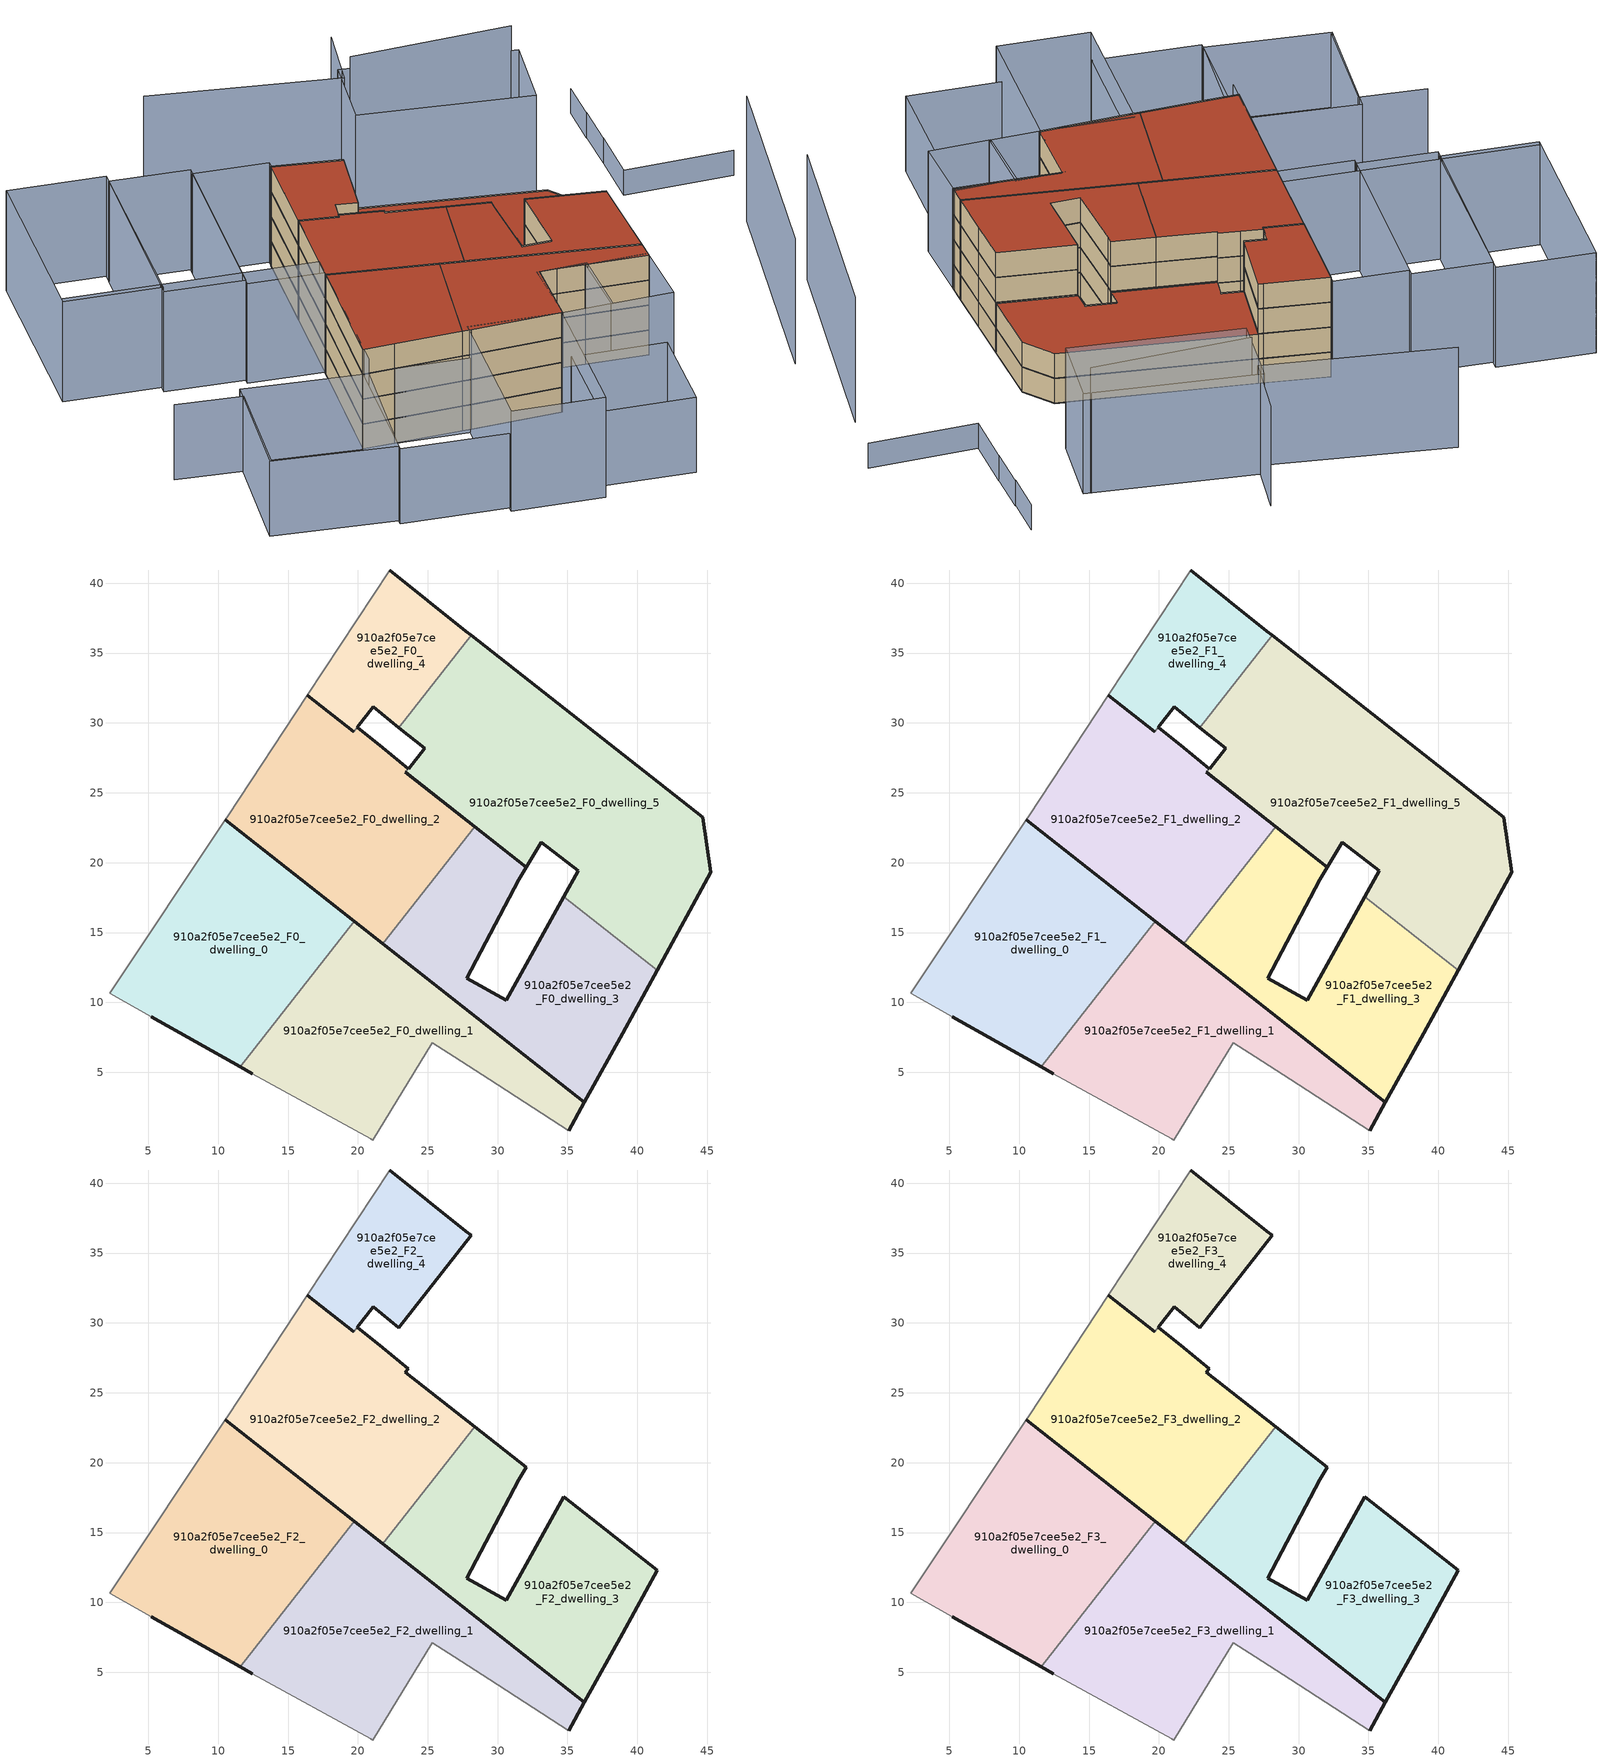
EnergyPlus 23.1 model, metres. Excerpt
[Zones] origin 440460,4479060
910a2f05e7cee5e2_F0_dwelling_0
 floor ground (EU_floor_Construction): 11.57,5.39 19.75,15.79 10.5,23.06 2.24,10.67 5.22,8.98 z0
 wall outside (EU_wall_Construction): 10.5,23.06 19.75,15.79 / 11.57,5.39 5.22,8.98 z0:3
 wall to 910a2f05e7cee5e2_F0_dwelling_1 (EU_wall_Construction): 19.75,15.79 11.57,5.39 z0:3
 wall adiabatic (EU_wall_Construction): 5.22,8.98 2.24,10.67 10.5,23.06 z0:3
910a2f05e7cee5e2_F0_dwelling_1
 floor ground (EU_floor_Construction): 35.08,0.82 36.21,2.84 19.75,15.79 11.57,5.39 12.44,4.89 20.92,0.23 21.05,0.15 25.34,7.12 26.89,6.11 29.4,4.49 z0
 wall outside (EU_wall_Construction): 19.75,15.79 36.21,2.84 35.08,0.82 / 12.44,4.89 11.57,5.39 z0:3
 wall adiabatic (EU_wall_Construction): 35.08,0.82 29.4,4.49 26.89,6.11 25.34,7.12 21.05,0.15 20.92,0.23 12.44,4.89 z0:3
910a2f05e7cee5e2_F0_dwelling_2
 floor ground (EU_floor_Construction): 21.77,14.2 28.35,22.57 23.41,26.46 23.62,26.73 21.79,28.21 19.95,29.7 19.7,29.38 16.38,31.99 10.69,23.33 10.5,23.06 z0
 wall outside (EU_wall_Construction): 16.38,31.99 19.7,29.38 / 19.95,29.7 21.79,28.21 23.62,26.73 / 23.41,26.46 28.35,22.57 / 21.77,14.2 10.5,23.06 z0:3
 wall adiabatic (EU_wall_Construction): 10.5,23.06 10.69,23.33 16.38,31.99 z0:3
 wall to 910a2f05e7cee5e2_F0_dwelling_4 (EU_wall_Construction): 19.7,29.38 19.95,29.7 z0:3
 wall to 910a2f05e7cee5e2_F0_dwelling_5 (EU_wall_Construction): 23.62,26.73 23.41,26.46 z0:3
 wall to 910a2f05e7cee5e2_F0_dwelling_3 (EU_wall_Construction): 28.35,22.57 21.77,14.2 z0:3
910a2f05e7cee5e2_F0_dwelling_3
 floor ground (EU_floor_Construction): 36.21,2.84 38.94,7.79 41.41,12.3 34.73,17.55 30.61,10.14 27.8,11.72 31.53,18.77 32.05,19.66 28.35,22.57 21.77,14.2 z0
 wall outside (EU_wall_Construction): 41.41,12.3 38.94,7.79 36.21,2.84 21.77,14.2 / 28.35,22.57 32.05,19.66 31.53,18.77 27.8,11.72 30.61,10.14 34.73,17.55 z0:3
 wall to 910a2f05e7cee5e2_F0_dwelling_5 (EU_wall_Construction): 34.73,17.55 41.41,12.3 z0:3
910a2f05e7cee5e2_F0_dwelling_4
 floor ground (EU_floor_Construction): 22.93,29.67 28.12,36.26 27.73,36.57 22.27,40.95 16.38,31.99 19.69,29.38 19.7,29.38 19.95,29.7 21.09,31.15 z0
 wall outside (EU_wall_Construction): 19.7,29.38 19.69,29.38 16.38,31.99 / 22.27,40.95 27.73,36.57 28.12,36.26 / 22.93,29.67 21.09,31.15 19.95,29.7 z0:3
 wall adiabatic (EU_wall_Construction): 16.38,31.99 22.27,40.95 z0:3
 wall to 910a2f05e7cee5e2_F0_dwelling_5 (EU_wall_Construction): 28.12,36.26 22.93,29.67 z0:3
910a2f05e7cee5e2_F0_dwelling_5
 floor ground (EU_floor_Construction): 41.41,12.3 45.26,19.32 44.69,23.24 28.12,36.26 22.93,29.67 24.78,28.18 23.62,26.73 23.41,26.46 23.41,26.45 32.05,19.66 33.13,21.47 35.76,19.42 34.73,17.55 z0
 wall outside (EU_wall_Construction): 23.62,26.73 24.78,28.18 22.93,29.67 / 28.12,36.26 44.69,23.24 45.26,19.32 41.41,12.3 / 34.73,17.55 35.76,19.42 33.13,21.47 32.05,19.66 23.41,26.45 23.41,26.46 z0:3
910a2f05e7cee5e2_F1_dwelling_0
 floor to 910a2f05e7cee5e2_F0_dwelling_0 (EU_floor_Construction): 11.57,5.39 19.75,15.79 10.5,23.06 2.24,10.67 5.22,8.98 z3
 wall outside (EU_wall_Construction): 10.5,23.06 19.75,15.79 / 11.57,5.39 5.22,8.98 z3:6
 wall to 910a2f05e7cee5e2_F1_dwelling_1 (EU_wall_Construction): 19.75,15.79 11.57,5.39 z3:6
 wall adiabatic (EU_wall_Construction): 5.22,8.98 2.24,10.67 10.5,23.06 z3:6
910a2f05e7cee5e2_F1_dwelling_1
 floor to 910a2f05e7cee5e2_F0_dwelling_1 (EU_floor_Construction): 35.08,0.82 36.21,2.84 19.75,15.79 11.57,5.39 12.44,4.89 20.92,0.23 21.05,0.15 25.34,7.12 26.89,6.11 29.4,4.49 z3
 wall outside (EU_wall_Construction): 19.75,15.79 36.21,2.84 35.08,0.82 / 12.44,4.89 11.57,5.39 z3:6
 wall adiabatic (EU_wall_Construction): 35.08,0.82 29.4,4.49 26.89,6.11 25.34,7.12 21.05,0.15 20.92,0.23 12.44,4.89 z3:6
910a2f05e7cee5e2_F1_dwelling_2
 floor to 910a2f05e7cee5e2_F0_dwelling_2 (EU_floor_Construction): 21.77,14.2 28.35,22.57 23.41,26.46 23.62,26.73 21.79,28.21 19.95,29.7 19.7,29.38 16.38,31.99 10.69,23.33 10.5,23.06 z3
 wall outside (EU_wall_Construction): 16.38,31.99 19.7,29.38 / 19.95,29.7 21.79,28.21 23.62,26.73 / 23.41,26.46 28.35,22.57 / 21.77,14.2 10.5,23.06 z3:6
 wall adiabatic (EU_wall_Construction): 10.5,23.06 10.69,23.33 16.38,31.99 z3:6
 wall to 910a2f05e7cee5e2_F1_dwelling_4 (EU_wall_Construction): 19.7,29.38 19.95,29.7 z3:6
 wall to 910a2f05e7cee5e2_F1_dwelling_5 (EU_wall_Construction): 23.62,26.73 23.41,26.46 z3:6
 wall to 910a2f05e7cee5e2_F1_dwelling_3 (EU_wall_Construction): 28.35,22.57 21.77,14.2 z3:6
910a2f05e7cee5e2_F1_dwelling_3
 floor to 910a2f05e7cee5e2_F0_dwelling_3 (EU_floor_Construction): 36.21,2.84 38.94,7.79 41.41,12.3 34.73,17.55 30.61,10.14 27.8,11.72 31.53,18.77 32.05,19.66 28.35,22.57 21.77,14.2 z3
 wall outside (EU_wall_Construction): 41.41,12.3 38.94,7.79 36.21,2.84 21.77,14.2 / 28.35,22.57 32.05,19.66 31.53,18.77 27.8,11.72 30.61,10.14 34.73,17.55 z3:6
 wall to 910a2f05e7cee5e2_F1_dwelling_5 (EU_wall_Construction): 34.73,17.55 41.41,12.3 z3:6
910a2f05e7cee5e2_F1_dwelling_4
 floor to 910a2f05e7cee5e2_F0_dwelling_4 (EU_floor_Construction): 22.93,29.67 28.12,36.26 27.73,36.57 22.27,40.95 16.38,31.99 19.69,29.38 19.7,29.38 19.95,29.7 21.09,31.15 z3
 wall outside (EU_wall_Construction): 19.7,29.38 19.69,29.38 16.38,31.99 / 22.27,40.95 27.73,36.57 28.12,36.26 / 22.93,29.67 21.09,31.15 19.95,29.7 z3:6
 wall adiabatic (EU_wall_Construction): 16.38,31.99 22.27,40.95 z3:6
 wall to 910a2f05e7cee5e2_F1_dwelling_5 (EU_wall_Construction): 28.12,36.26 22.93,29.67 z3:6
910a2f05e7cee5e2_F1_dwelling_5
 floor to 910a2f05e7cee5e2_F0_dwelling_5 (EU_floor_Construction): 41.41,12.3 45.26,19.32 44.69,23.24 28.12,36.26 22.93,29.67 24.78,28.18 23.62,26.73 23.41,26.46 23.41,26.45 32.05,19.66 33.13,21.47 35.76,19.42 34.73,17.55 z3
 wall outside (EU_wall_Construction): 23.62,26.73 24.78,28.18 22.93,29.67 / 28.12,36.26 44.69,23.24 45.26,19.32 41.41,12.3 / 34.73,17.55 35.76,19.42 33.13,21.47 32.05,19.66 23.41,26.45 23.41,26.46 z3:6
 roof outside (EU_roof_Construction): 44.69,23.24 45.26,19.32 41.41,12.3 34.73,17.55 35.76,19.42 33.13,21.47 32.05,19.66 23.41,26.45 23.41,26.46 23.62,26.73 24.78,28.18 22.93,29.67 28.12,36.26 z6
910a2f05e7cee5e2_F2_dwelling_0
 floor to 910a2f05e7cee5e2_F1_dwelling_0 (EU_floor_Construction): 11.57,5.39 19.75,15.79 10.5,23.06 2.24,10.67 5.22,8.98 z6
 wall outside (EU_wall_Construction): 10.5,23.06 19.75,15.79 / 11.57,5.39 5.22,8.98 z6:9
 wall to 910a2f05e7cee5e2_F2_dwelling_1 (EU_wall_Construction): 19.75,15.79 11.57,5.39 z6:9
 wall adiabatic (EU_wall_Construction): 5.22,8.98 2.24,10.67 10.5,23.06 z6:9
910a2f05e7cee5e2_F2_dwelling_1
 floor to 910a2f05e7cee5e2_F1_dwelling_1 (EU_floor_Construction): 35.08,0.82 36.21,2.84 19.75,15.79 11.57,5.39 12.44,4.89 20.92,0.23 21.05,0.15 25.34,7.12 26.89,6.11 29.4,4.49 z6
 wall outside (EU_wall_Construction): 19.75,15.79 36.21,2.84 35.08,0.82 / 12.44,4.89 11.57,5.39 z6:9
 wall adiabatic (EU_wall_Construction): 35.08,0.82 29.4,4.49 26.89,6.11 25.34,7.12 21.05,0.15 20.92,0.23 12.44,4.89 z6:9
910a2f05e7cee5e2_F2_dwelling_2
 floor to 910a2f05e7cee5e2_F1_dwelling_2 (EU_floor_Construction): 21.77,14.2 28.35,22.57 23.41,26.46 23.62,26.73 21.79,28.21 19.95,29.7 19.7,29.38 16.38,31.99 10.69,23.33 10.5,23.06 z6
 wall outside (EU_wall_Construction): 16.38,31.99 19.7,29.38 / 19.95,29.7 21.79,28.21 23.62,26.73 23.41,26.46 28.35,22.57 / 21.77,14.2 10.5,23.06 z6:9
 wall adiabatic (EU_wall_Construction): 10.5,23.06 10.69,23.33 16.38,31.99 z6:9
 wall to 910a2f05e7cee5e2_F2_dwelling_4 (EU_wall_Construction): 19.7,29.38 19.95,29.7 z6:9
 wall to 910a2f05e7cee5e2_F2_dwelling_3 (EU_wall_Construction): 28.35,22.57 21.77,14.2 z6:9
910a2f05e7cee5e2_F2_dwelling_3
 floor to 910a2f05e7cee5e2_F1_dwelling_3 (EU_floor_Construction): 36.21,2.84 38.94,7.79 41.41,12.3 34.73,17.55 30.61,10.14 27.8,11.72 31.53,18.77 32.05,19.66 28.35,22.57 21.77,14.2 z6
 wall outside (EU_wall_Construction): 28.35,22.57 32.05,19.66 31.53,18.77 27.8,11.72 30.61,10.14 34.73,17.55 41.41,12.3 38.94,7.79 36.21,2.84 21.77,14.2 z6:9
910a2f05e7cee5e2_F2_dwelling_4
 floor to 910a2f05e7cee5e2_F1_dwelling_4 (EU_floor_Construction): 22.93,29.67 28.12,36.26 27.73,36.57 22.27,40.95 16.38,31.99 19.69,29.38 19.7,29.38 19.95,29.7 21.09,31.15 z6
 wall outside (EU_wall_Construction): 19.7,29.38 19.69,29.38 16.38,31.99 / 22.27,40.95 27.73,36.57 28.12,36.26 22.93,29.67 21.09,31.15 19.95,29.7 z6:9
 wall adiabatic (EU_wall_Construction): 16.38,31.99 22.27,40.95 z6:9
910a2f05e7cee5e2_F3_dwelling_0
 floor to 910a2f05e7cee5e2_F2_dwelling_0 (EU_floor_Construction): 11.57,5.39 19.75,15.79 10.5,23.06 2.24,10.67 5.22,8.98 z9
 wall outside (EU_wall_Construction): 10.5,23.06 19.75,15.79 / 11.57,5.39 5.22,8.98 z9:12
 wall to 910a2f05e7cee5e2_F3_dwelling_1 (EU_wall_Construction): 19.75,15.79 11.57,5.39 z9:12
 wall adiabatic (EU_wall_Construction): 5.22,8.98 2.24,10.67 10.5,23.06 z9:12
 roof outside (EU_roof_Construction): 19.75,15.79 11.57,5.39 5.22,8.98 2.24,10.67 10.5,23.06 z12
910a2f05e7cee5e2_F3_dwelling_1
 floor to 910a2f05e7cee5e2_F2_dwelling_1 (EU_floor_Construction): 35.08,0.82 36.21,2.84 19.75,15.79 11.57,5.39 12.44,4.89 20.92,0.23 21.05,0.15 25.34,7.12 26.89,6.11 29.4,4.49 z9
 wall outside (EU_wall_Construction): 19.75,15.79 36.21,2.84 35.08,0.82 / 12.44,4.89 11.57,5.39 z9:12
 wall adiabatic (EU_wall_Construction): 35.08,0.82 29.4,4.49 26.89,6.11 25.34,7.12 21.05,0.15 20.92,0.23 12.44,4.89 z9:12
 roof outside (EU_roof_Construction): 36.21,2.84 35.08,0.82 29.4,4.49 26.89,6.11 25.34,7.12 21.05,0.15 20.92,0.23 12.44,4.89 11.57,5.39 19.75,15.79 z12
910a2f05e7cee5e2_F3_dwelling_2
 floor to 910a2f05e7cee5e2_F2_dwelling_2 (EU_floor_Construction): 21.77,14.2 28.35,22.57 23.41,26.46 23.62,26.73 21.79,28.21 19.95,29.7 19.7,29.38 16.38,31.99 10.69,23.33 10.5,23.06 z9
 wall outside (EU_wall_Construction): 16.38,31.99 19.7,29.38 / 19.95,29.7 21.79,28.21 23.62,26.73 23.41,26.46 28.35,22.57 / 21.77,14.2 10.5,23.06 z9:12
 wall adiabatic (EU_wall_Construction): 10.5,23.06 10.69,23.33 16.38,31.99 z9:12
 wall to 910a2f05e7cee5e2_F3_dwelling_4 (EU_wall_Construction): 19.7,29.38 19.95,29.7 z9:12
 wall to 910a2f05e7cee5e2_F3_dwelling_3 (EU_wall_Construction): 28.35,22.57 21.77,14.2 z9:12
 roof outside (EU_roof_Construction): 23.62,26.73 23.41,26.46 28.35,22.57 21.77,14.2 10.5,23.06 10.69,23.33 16.38,31.99 19.7,29.38 19.95,29.7 21.79,28.21 z12
910a2f05e7cee5e2_F3_dwelling_3
 floor to 910a2f05e7cee5e2_F2_dwelling_3 (EU_floor_Construction): 36.21,2.84 38.94,7.79 41.41,12.3 34.73,17.55 30.61,10.14 27.8,11.72 31.53,18.77 32.05,19.66 28.35,22.57 21.77,14.2 z9
 wall outside (EU_wall_Construction): 28.35,22.57 32.05,19.66 31.53,18.77 27.8,11.72 30.61,10.14 34.73,17.55 41.41,12.3 38.94,7.79 36.21,2.84 21.77,14.2 z9:12
 roof outside (EU_roof_Construction): 34.73,17.55 41.41,12.3 38.94,7.79 36.21,2.84 21.77,14.2 28.35,22.57 32.05,19.66 31.53,18.77 27.8,11.72 30.61,10.14 z12
910a2f05e7cee5e2_F3_dwelling_4
 floor to 910a2f05e7cee5e2_F2_dwelling_4 (EU_floor_Construction): 22.93,29.67 28.12,36.26 27.73,36.57 22.27,40.95 16.38,31.99 19.69,29.38 19.7,29.38 19.95,29.7 21.09,31.15 z9
 wall outside (EU_wall_Construction): 19.7,29.38 19.69,29.38 16.38,31.99 / 22.27,40.95 27.73,36.57 28.12,36.26 22.93,29.67 21.09,31.15 19.95,29.7 z9:12
 wall adiabatic (EU_wall_Construction): 16.38,31.99 22.27,40.95 z9:12
 roof outside (EU_roof_Construction): 27.73,36.57 28.12,36.26 22.93,29.67 21.09,31.15 19.95,29.7 19.7,29.38 19.69,29.38 16.38,31.99 22.27,40.95 z12
shading: -14.81,21.16 -8.91,16.93 / -8.91,16.93 -16.29,6.65 / 12.99,-12.11 18.89,-2.92 / 18.89,-2.92 27.43,-8.41 / 27.43,-8.41 21.52,-17.6 / 21.52,-17.6 12.99,-12.11 / -5.85,-1.64 2.36,10.85 / 2.36,10.85 12.06,4.48 / 12.06,4.48 3.85,-8.02 / 3.85,-8.02 -5.85,-1.64 / -5.55,-1.18 -16.46,6.7 / -16.46,6.7 -8.16,18.18 / -8.16,18.18 2.75,10.3 / 2.75,10.3 -5.55,-1.18 z0:9; 43.72,-11.33 60.83,10.42 / 55,37.34 39.75,45.64 z0:15; -10.79,39.98 11.87,25.14 / 11.87,25.14 1.33,9.04 / 44.74,52.7 39.87,46.58 / 39.87,46.58 23.65,59.47 / 20.95,0.21 11.83,-13.9 / 11.83,-13.9 3.45,-8.48 / 3.45,-8.48 12.57,5.62 / 12.57,5.62 20.95,0.21 / 35.3,1.21 31.46,-5.71 / 31.46,-5.71 25.56,-2.43 / 25.56,-2.43 29.4,4.49 / 29.4,4.49 35.3,1.21 / 25.75,-2.5 21.05,0.15 / 21.05,0.15 25.06,7.28 / 25.06,7.28 29.76,4.63 / 29.76,4.63 25.75,-2.5 / 3.89,27.82 15.88,46 / 15.88,46 22.68,41.52 / 22.68,41.52 10.69,23.33 / 10.69,23.33 3.89,27.82 / 40.59,48.08 55.63,36.87 / 55.63,36.87 50.32,29.75 / 50.32,29.75 35.28,40.96 / 35.28,40.96 40.59,48.08 / 16.33,46.57 4.25,28.37 / 4.25,28.37 -2.93,33.13 / -2.93,33.13 9.15,51.33 / 9.15,51.33 16.33,46.57 / 9.7,52.18 -2.33,33.77 / -2.33,33.77 -11.19,39.56 / -11.19,39.56 0.84,57.97 / 0.84,57.97 9.7,52.18 z0:12; 66.53,17.27 56.26,23.08 / 56.26,23.08 59.5,28.81 / 59.45,28.75 61.94,33.2 / 61.89,33.22 64.34,37.5 z0:3
[Building]
EU S2 Campaign: North Axis=0; Terrain=City; Solar Distribution=FullExterior
[Site:Location]
Madrid: Latitude=40.5; Longitude=-3.5; Time Zone=1; Elevation=609
[SizingPeriod:WeatherFileDays]
AnnualSizingPeriod: Begin Month=1; Begin Day of Month=1; End Month=12; End Day of Month=31; Day of Week for Start Day=Monday; Use Weather File Daylight Saving Period=No; Use Weather File Rain and Snow Indicators=No
[MATERIAL]
EU_InternalMass_Material: Roughness=MediumRough; Thickness=0.1; Conductivity=1; Density=1800; Specific Heat=900; Thermal Absorptance=0.9; Solar Absorptance=0.7; Visible Absorptance=0.7
[MATERIAL:NOMASS] Roughness=MediumRough; Thermal Absorptance=0.9; Solar Absorptance=0.7; Visible Absorptance=0.7
Name | Thermal Resistance
EU_wall_NoMass | 0.459673
EU_roof_NoMass | 0.495815
EU_floor_NoMass | 0.788942
[CONSTRUCTION]
EU_wall_Construction: EU_wall_NoMass
EU_roof_Construction: EU_roof_NoMass
EU_floor_Construction: EU_floor_NoMass
EU_InternalMass_Construction: EU_InternalMass_Material
[ZONE] Type=1; Multiplier=1; Ceiling Height=autocalculate; Floor Area=autocalculate; Part of Total Floor Area=Yes
Name | Volume
910a2f05e7cee5e2_F0_dwelling_0; 910a2f05e7cee5e2_F1_dwelling_0; 910a2f05e7cee5e2_F2_dwelling_0; 910a2f05e7cee5e2_F3_dwelling_0 | 472.286
910a2f05e7cee5e2_F0_dwelling_1; 910a2f05e7cee5e2_F1_dwelling_1; 910a2f05e7cee5e2_F2_dwelling_1; 910a2f05e7cee5e2_F3_dwelling_1 | 472.301
910a2f05e7cee5e2_F0_dwelling_2; 910a2f05e7cee5e2_F1_dwelling_2; 910a2f05e7cee5e2_F2_dwelling_2; 910a2f05e7cee5e2_F3_dwelling_2 | 477.589
910a2f05e7cee5e2_F0_dwelling_3; 910a2f05e7cee5e2_F1_dwelling_3; 910a2f05e7cee5e2_F2_dwelling_3; 910a2f05e7cee5e2_F3_dwelling_3 | 472.264
910a2f05e7cee5e2_F0_dwelling_4; 910a2f05e7cee5e2_F1_dwelling_4; 910a2f05e7cee5e2_F2_dwelling_4; 910a2f05e7cee5e2_F3_dwelling_4 | 208.994
910a2f05e7cee5e2_F0_dwelling_5; 910a2f05e7cee5e2_F1_dwelling_5 | 730.223
[INTERNALMASS] Construction=EU_InternalMass_Construction
Name | Zone or ZoneList | Surface Area
910a2f05e7cee5e2_F0_dwelling_0_EU_InternalMass | 910a2f05e7cee5e2_F0_dwelling_0 | 157.429
910a2f05e7cee5e2_F0_dwelling_1_EU_InternalMass | 910a2f05e7cee5e2_F0_dwelling_1 | 157.434
910a2f05e7cee5e2_F0_dwelling_2_EU_InternalMass | 910a2f05e7cee5e2_F0_dwelling_2 | 159.196
910a2f05e7cee5e2_F0_dwelling_3_EU_InternalMass | 910a2f05e7cee5e2_F0_dwelling_3 | 157.422
910a2f05e7cee5e2_F0_dwelling_4_EU_InternalMass | 910a2f05e7cee5e2_F0_dwelling_4 | 69.6648
910a2f05e7cee5e2_F0_dwelling_5_EU_InternalMass | 910a2f05e7cee5e2_F0_dwelling_5 | 243.408
910a2f05e7cee5e2_F1_dwelling_0_EU_InternalMass | 910a2f05e7cee5e2_F1_dwelling_0 | 157.429
910a2f05e7cee5e2_F1_dwelling_1_EU_InternalMass | 910a2f05e7cee5e2_F1_dwelling_1 | 157.434
910a2f05e7cee5e2_F1_dwelling_2_EU_InternalMass | 910a2f05e7cee5e2_F1_dwelling_2 | 159.196
910a2f05e7cee5e2_F1_dwelling_3_EU_InternalMass | 910a2f05e7cee5e2_F1_dwelling_3 | 157.422
910a2f05e7cee5e2_F1_dwelling_4_EU_InternalMass | 910a2f05e7cee5e2_F1_dwelling_4 | 69.6648
910a2f05e7cee5e2_F1_dwelling_5_EU_InternalMass | 910a2f05e7cee5e2_F1_dwelling_5 | 243.408
910a2f05e7cee5e2_F2_dwelling_0_EU_InternalMass | 910a2f05e7cee5e2_F2_dwelling_0 | 236.129
910a2f05e7cee5e2_F2_dwelling_1_EU_InternalMass | 910a2f05e7cee5e2_F2_dwelling_1 | 236.128
910a2f05e7cee5e2_F2_dwelling_2_EU_InternalMass | 910a2f05e7cee5e2_F2_dwelling_2 | 105.445
910a2f05e7cee5e2_F2_dwelling_3_EU_InternalMass | 910a2f05e7cee5e2_F2_dwelling_3 | 212.344
910a2f05e7cee5e2_F2_dwelling_4_EU_InternalMass | 910a2f05e7cee5e2_F2_dwelling_4 | 154.477
910a2f05e7cee5e2_F3_dwelling_0_EU_InternalMass | 910a2f05e7cee5e2_F3_dwelling_0 | 236.129
910a2f05e7cee5e2_F3_dwelling_1_EU_InternalMass | 910a2f05e7cee5e2_F3_dwelling_1 | 236.128
910a2f05e7cee5e2_F3_dwelling_2_EU_InternalMass | 910a2f05e7cee5e2_F3_dwelling_2 | 105.445
910a2f05e7cee5e2_F3_dwelling_3_EU_InternalMass | 910a2f05e7cee5e2_F3_dwelling_3 | 212.344
910a2f05e7cee5e2_F3_dwelling_4_EU_InternalMass | 910a2f05e7cee5e2_F3_dwelling_4 | 154.477
[OTHEREQUIPMENT] Fuel Type=Electricity; Design Level Calculation Method=Watts/Area; Power per Zone Floor Area=1; Fraction Latent=0; Fraction Radiant=0; Fraction Lost=0; Carbon Dioxide Generation Rate=0; EndUse Subcategory=EU_Step8_InternalGains
Name | Zone or ZoneList or Space or SpaceList | Schedule
EU_Step8_InternalGain_910a2f05e7cee5e2_F0_dwelling_0_f000 | 910a2f05e7cee5e2_F0_dwelling_0 | EU_Step8_GainSchedule_910a2f05e7cee5e2_F0_dwelling_0_f000
EU_Step8_InternalGain_910a2f05e7cee5e2_F0_dwelling_1_f000 | 910a2f05e7cee5e2_F0_dwelling_1 | EU_Step8_GainSchedule_910a2f05e7cee5e2_F0_dwelling_1_f000
EU_Step8_InternalGain_910a2f05e7cee5e2_F0_dwelling_2_f000 | 910a2f05e7cee5e2_F0_dwelling_2 | EU_Step8_GainSchedule_910a2f05e7cee5e2_F0_dwelling_2_f000
EU_Step8_InternalGain_910a2f05e7cee5e2_F0_dwelling_3_f000 | 910a2f05e7cee5e2_F0_dwelling_3 | EU_Step8_GainSchedule_910a2f05e7cee5e2_F0_dwelling_3_f000
EU_Step8_InternalGain_910a2f05e7cee5e2_F0_dwelling_4_f000 | 910a2f05e7cee5e2_F0_dwelling_4 | EU_Step8_GainSchedule_910a2f05e7cee5e2_F0_dwelling_4_f000
EU_Step8_InternalGain_910a2f05e7cee5e2_F0_dwelling_5_f000 | 910a2f05e7cee5e2_F0_dwelling_5 | EU_Step8_GainSchedule_910a2f05e7cee5e2_F0_dwelling_5_f000
EU_Step8_InternalGain_910a2f05e7cee5e2_F1_dwelling_0_f000 | 910a2f05e7cee5e2_F1_dwelling_0 | EU_Step8_GainSchedule_910a2f05e7cee5e2_F1_dwelling_0_f000
EU_Step8_InternalGain_910a2f05e7cee5e2_F1_dwelling_1_f000 | 910a2f05e7cee5e2_F1_dwelling_1 | EU_Step8_GainSchedule_910a2f05e7cee5e2_F1_dwelling_1_f000
EU_Step8_InternalGain_910a2f05e7cee5e2_F1_dwelling_2_f000 | 910a2f05e7cee5e2_F1_dwelling_2 | EU_Step8_GainSchedule_910a2f05e7cee5e2_F1_dwelling_2_f000
EU_Step8_InternalGain_910a2f05e7cee5e2_F1_dwelling_3_f000 | 910a2f05e7cee5e2_F1_dwelling_3 | EU_Step8_GainSchedule_910a2f05e7cee5e2_F1_dwelling_3_f000
EU_Step8_InternalGain_910a2f05e7cee5e2_F1_dwelling_4_f000 | 910a2f05e7cee5e2_F1_dwelling_4 | EU_Step8_GainSchedule_910a2f05e7cee5e2_F1_dwelling_4_f000
EU_Step8_InternalGain_910a2f05e7cee5e2_F1_dwelling_5_f000 | 910a2f05e7cee5e2_F1_dwelling_5 | EU_Step8_GainSchedule_910a2f05e7cee5e2_F1_dwelling_5_f000
EU_Step8_InternalGain_910a2f05e7cee5e2_F2_dwelling_0_f000 | 910a2f05e7cee5e2_F2_dwelling_0 | EU_Step8_GainSchedule_910a2f05e7cee5e2_F2_dwelling_0_f000
EU_Step8_InternalGain_910a2f05e7cee5e2_F2_dwelling_1_f000 | 910a2f05e7cee5e2_F2_dwelling_1 | EU_Step8_GainSchedule_910a2f05e7cee5e2_F2_dwelling_1_f000
EU_Step8_InternalGain_910a2f05e7cee5e2_F2_dwelling_2_f000 | 910a2f05e7cee5e2_F2_dwelling_2 | EU_Step8_GainSchedule_910a2f05e7cee5e2_F2_dwelling_2_f000
EU_Step8_InternalGain_910a2f05e7cee5e2_F2_dwelling_3_f000 | 910a2f05e7cee5e2_F2_dwelling_3 | EU_Step8_GainSchedule_910a2f05e7cee5e2_F2_dwelling_3_f000
EU_Step8_InternalGain_910a2f05e7cee5e2_F2_dwelling_4_f000 | 910a2f05e7cee5e2_F2_dwelling_4 | EU_Step8_GainSchedule_910a2f05e7cee5e2_F2_dwelling_4_f000
EU_Step8_InternalGain_910a2f05e7cee5e2_F3_dwelling_0_f000 | 910a2f05e7cee5e2_F3_dwelling_0 | EU_Step8_GainSchedule_910a2f05e7cee5e2_F3_dwelling_0_f000
EU_Step8_InternalGain_910a2f05e7cee5e2_F3_dwelling_1_f000 | 910a2f05e7cee5e2_F3_dwelling_1 | EU_Step8_GainSchedule_910a2f05e7cee5e2_F3_dwelling_1_f000
EU_Step8_InternalGain_910a2f05e7cee5e2_F3_dwelling_2_f000 | 910a2f05e7cee5e2_F3_dwelling_2 | EU_Step8_GainSchedule_910a2f05e7cee5e2_F3_dwelling_2_f000
EU_Step8_InternalGain_910a2f05e7cee5e2_F3_dwelling_3_f000 | 910a2f05e7cee5e2_F3_dwelling_3 | EU_Step8_GainSchedule_910a2f05e7cee5e2_F3_dwelling_3_f000
EU_Step8_InternalGain_910a2f05e7cee5e2_F3_dwelling_4_f000 | 910a2f05e7cee5e2_F3_dwelling_4 | EU_Step8_GainSchedule_910a2f05e7cee5e2_F3_dwelling_4_f000
[ZONEVENTILATION:DESIGNFLOWRATE] Schedule=EU_AlwaysOn; Design Flow Rate Calculation Method=AirChanges/Hour; Air Changes per Hour=0.719161; Ventilation Type=Natural; Fan Pressure Rise=0; Fan Total Efficiency=1; Constant Term Coefficient=1; Temperature Term Coefficient=0; Velocity Term Coefficient=0; Velocity Squared Term Coefficient=0; Minimum Indoor Temperature=-100; Maximum Indoor Temperature=100; Delta Temperature=-100; Minimum Outdoor Temperature=-100; Maximum Outdoor Temperature=100; Maximum Wind Speed=40
Name | Zone or ZoneList or Space or SpaceList
EU_ConstantAir_910a2f05e7cee5e2_F0_dwelling_0 | 910a2f05e7cee5e2_F0_dwelling_0
EU_ConstantAir_910a2f05e7cee5e2_F0_dwelling_1 | 910a2f05e7cee5e2_F0_dwelling_1
EU_ConstantAir_910a2f05e7cee5e2_F0_dwelling_2 | 910a2f05e7cee5e2_F0_dwelling_2
EU_ConstantAir_910a2f05e7cee5e2_F0_dwelling_3 | 910a2f05e7cee5e2_F0_dwelling_3
EU_ConstantAir_910a2f05e7cee5e2_F0_dwelling_4 | 910a2f05e7cee5e2_F0_dwelling_4
EU_ConstantAir_910a2f05e7cee5e2_F0_dwelling_5 | 910a2f05e7cee5e2_F0_dwelling_5
EU_ConstantAir_910a2f05e7cee5e2_F1_dwelling_0 | 910a2f05e7cee5e2_F1_dwelling_0
EU_ConstantAir_910a2f05e7cee5e2_F1_dwelling_1 | 910a2f05e7cee5e2_F1_dwelling_1
EU_ConstantAir_910a2f05e7cee5e2_F1_dwelling_2 | 910a2f05e7cee5e2_F1_dwelling_2
EU_ConstantAir_910a2f05e7cee5e2_F1_dwelling_3 | 910a2f05e7cee5e2_F1_dwelling_3
EU_ConstantAir_910a2f05e7cee5e2_F1_dwelling_4 | 910a2f05e7cee5e2_F1_dwelling_4
EU_ConstantAir_910a2f05e7cee5e2_F1_dwelling_5 | 910a2f05e7cee5e2_F1_dwelling_5
EU_ConstantAir_910a2f05e7cee5e2_F2_dwelling_0 | 910a2f05e7cee5e2_F2_dwelling_0
EU_ConstantAir_910a2f05e7cee5e2_F2_dwelling_1 | 910a2f05e7cee5e2_F2_dwelling_1
EU_ConstantAir_910a2f05e7cee5e2_F2_dwelling_2 | 910a2f05e7cee5e2_F2_dwelling_2
EU_ConstantAir_910a2f05e7cee5e2_F2_dwelling_3 | 910a2f05e7cee5e2_F2_dwelling_3
EU_ConstantAir_910a2f05e7cee5e2_F2_dwelling_4 | 910a2f05e7cee5e2_F2_dwelling_4
EU_ConstantAir_910a2f05e7cee5e2_F3_dwelling_0 | 910a2f05e7cee5e2_F3_dwelling_0
EU_ConstantAir_910a2f05e7cee5e2_F3_dwelling_1 | 910a2f05e7cee5e2_F3_dwelling_1
EU_ConstantAir_910a2f05e7cee5e2_F3_dwelling_2 | 910a2f05e7cee5e2_F3_dwelling_2
EU_ConstantAir_910a2f05e7cee5e2_F3_dwelling_3 | 910a2f05e7cee5e2_F3_dwelling_3
EU_ConstantAir_910a2f05e7cee5e2_F3_dwelling_4 | 910a2f05e7cee5e2_F3_dwelling_4
[HVACTEMPLATE:THERMOSTAT] Constant Heating Setpoint=20; Constant Cooling Setpoint=50
EU_HeatOnly_910a2f05e7cee5e2_F0_dwelling_0; EU_HeatOnly_910a2f05e7cee5e2_F0_dwelling_1; EU_HeatOnly_910a2f05e7cee5e2_F0_dwelling_2; EU_HeatOnly_910a2f05e7cee5e2_F0_dwelling_3; EU_HeatOnly_910a2f05e7cee5e2_F0_dwelling_4; EU_HeatOnly_910a2f05e7cee5e2_F0_dwelling_5; EU_HeatOnly_910a2f05e7cee5e2_F1_dwelling_0; EU_HeatOnly_910a2f05e7cee5e2_F1_dwelling_1; EU_HeatOnly_910a2f05e7cee5e2_F1_dwelling_2; EU_HeatOnly_910a2f05e7cee5e2_F1_dwelling_3; EU_HeatOnly_910a2f05e7cee5e2_F1_dwelling_4; EU_HeatOnly_910a2f05e7cee5e2_F1_dwelling_5; EU_HeatOnly_910a2f05e7cee5e2_F2_dwelling_0; EU_HeatOnly_910a2f05e7cee5e2_F2_dwelling_1; EU_HeatOnly_910a2f05e7cee5e2_F2_dwelling_2; EU_HeatOnly_910a2f05e7cee5e2_F2_dwelling_3; EU_HeatOnly_910a2f05e7cee5e2_F2_dwelling_4; EU_HeatOnly_910a2f05e7cee5e2_F3_dwelling_0; EU_HeatOnly_910a2f05e7cee5e2_F3_dwelling_1; EU_HeatOnly_910a2f05e7cee5e2_F3_dwelling_2; EU_HeatOnly_910a2f05e7cee5e2_F3_dwelling_3; EU_HeatOnly_910a2f05e7cee5e2_F3_dwelling_4
[HVACTEMPLATE:ZONE:IDEALLOADSAIRSYSTEM] System Availability Schedule=EU_AlwaysOn; Maximum Heating Supply Air Temperature=50; Minimum Cooling Supply Air Temperature=13; Maximum Heating Supply Air Humidity Ratio=0.0156; Minimum Cooling Supply Air Humidity Ratio=0.0077; Heating Limit=NoLimit; Cooling Limit=NoLimit; Heating Availability Schedule=EU_AlwaysOn; Cooling Availability Schedule=EU_CoolingOff; Dehumidification Control Type=ConstantSensibleHeatRatio; Cooling Sensible Heat Ratio=0.7; Dehumidification Setpoint=60; Humidification Control Type=None; Humidification Setpoint=30; Outdoor Air Method=None; Outdoor Air Flow Rate per Person=0.00944; Outdoor Air Flow Rate per Zone Floor Area=0; Outdoor Air Flow Rate per Zone=0; Demand Controlled Ventilation Type=None; Outdoor Air Economizer Type=NoEconomizer; Heat Recovery Type=None; Sensible Heat Recovery Effectiveness=0.7; Latent Heat Recovery Effectiveness=0.65
Name | Template Thermostat
910a2f05e7cee5e2_F0_dwelling_0 | EU_HeatOnly_910a2f05e7cee5e2_F0_dwelling_0
910a2f05e7cee5e2_F0_dwelling_1 | EU_HeatOnly_910a2f05e7cee5e2_F0_dwelling_1
910a2f05e7cee5e2_F0_dwelling_2 | EU_HeatOnly_910a2f05e7cee5e2_F0_dwelling_2
910a2f05e7cee5e2_F0_dwelling_3 | EU_HeatOnly_910a2f05e7cee5e2_F0_dwelling_3
910a2f05e7cee5e2_F0_dwelling_4 | EU_HeatOnly_910a2f05e7cee5e2_F0_dwelling_4
910a2f05e7cee5e2_F0_dwelling_5 | EU_HeatOnly_910a2f05e7cee5e2_F0_dwelling_5
910a2f05e7cee5e2_F1_dwelling_0 | EU_HeatOnly_910a2f05e7cee5e2_F1_dwelling_0
910a2f05e7cee5e2_F1_dwelling_1 | EU_HeatOnly_910a2f05e7cee5e2_F1_dwelling_1
910a2f05e7cee5e2_F1_dwelling_2 | EU_HeatOnly_910a2f05e7cee5e2_F1_dwelling_2
910a2f05e7cee5e2_F1_dwelling_3 | EU_HeatOnly_910a2f05e7cee5e2_F1_dwelling_3
910a2f05e7cee5e2_F1_dwelling_4 | EU_HeatOnly_910a2f05e7cee5e2_F1_dwelling_4
910a2f05e7cee5e2_F1_dwelling_5 | EU_HeatOnly_910a2f05e7cee5e2_F1_dwelling_5
910a2f05e7cee5e2_F2_dwelling_0 | EU_HeatOnly_910a2f05e7cee5e2_F2_dwelling_0
910a2f05e7cee5e2_F2_dwelling_1 | EU_HeatOnly_910a2f05e7cee5e2_F2_dwelling_1
910a2f05e7cee5e2_F2_dwelling_2 | EU_HeatOnly_910a2f05e7cee5e2_F2_dwelling_2
910a2f05e7cee5e2_F2_dwelling_3 | EU_HeatOnly_910a2f05e7cee5e2_F2_dwelling_3
910a2f05e7cee5e2_F2_dwelling_4 | EU_HeatOnly_910a2f05e7cee5e2_F2_dwelling_4
910a2f05e7cee5e2_F3_dwelling_0 | EU_HeatOnly_910a2f05e7cee5e2_F3_dwelling_0
910a2f05e7cee5e2_F3_dwelling_1 | EU_HeatOnly_910a2f05e7cee5e2_F3_dwelling_1
910a2f05e7cee5e2_F3_dwelling_2 | EU_HeatOnly_910a2f05e7cee5e2_F3_dwelling_2
910a2f05e7cee5e2_F3_dwelling_3 | EU_HeatOnly_910a2f05e7cee5e2_F3_dwelling_3
910a2f05e7cee5e2_F3_dwelling_4 | EU_HeatOnly_910a2f05e7cee5e2_F3_dwelling_4
[SIZING:ZONE] Zone Cooling Design Supply Air Temperature Input Method=SupplyAirTemperature; Zone Cooling Design Supply Air Temperature=13; Zone Heating Design Supply Air Temperature Input Method=SupplyAirTemperature; Zone Heating Design Supply Air Temperature=50; Zone Cooling Design Supply Air Humidity Ratio=0.008; Zone Heating Design Supply Air Humidity Ratio=0.008; Cooling Design Air Flow Method=DesignDay; Cooling Design Air Flow Rate=0; Cooling Minimum Air Flow per Zone Floor Area=0.000762; Cooling Minimum Air Flow=0; Cooling Minimum Air Flow Fraction=0.2; Heating Design Air Flow Method=DesignDay; Heating Design Air Flow Rate=0; Heating Maximum Air Flow per Zone Floor Area=0.002032; Heating Maximum Air Flow=0.141576; Heating Maximum Air Flow Fraction=0.3; Account for Dedicated Outdoor Air System=No; Dedicated Outdoor Air System Control Strategy=NeutralSupplyAir; Dedicated Outdoor Air Low Setpoint Temperature for Design=autosize; Dedicated Outdoor Air High Setpoint Temperature for Design=autosize; Zone Load Sizing Method=Sensible Load Only No Latent Load; Zone Latent Cooling Design Supply Air Humidity Ratio Input Method=HumidityRatioDifference; Zone Cooling Design Supply Air Humidity Ratio Difference=0.005; Zone Latent Heating Design Supply Air Humidity Ratio Input Method=HumidityRatioDifference; Zone Humidification Design Supply Air Humidity Ratio Difference=0.005
910a2f05e7cee5e2_F0_dwelling_0; 910a2f05e7cee5e2_F0_dwelling_1; 910a2f05e7cee5e2_F0_dwelling_2; 910a2f05e7cee5e2_F0_dwelling_3; 910a2f05e7cee5e2_F0_dwelling_4; 910a2f05e7cee5e2_F0_dwelling_5; 910a2f05e7cee5e2_F1_dwelling_0; 910a2f05e7cee5e2_F1_dwelling_1; 910a2f05e7cee5e2_F1_dwelling_2; 910a2f05e7cee5e2_F1_dwelling_3; 910a2f05e7cee5e2_F1_dwelling_4; 910a2f05e7cee5e2_F1_dwelling_5; 910a2f05e7cee5e2_F2_dwelling_0; 910a2f05e7cee5e2_F2_dwelling_1; 910a2f05e7cee5e2_F2_dwelling_2; 910a2f05e7cee5e2_F2_dwelling_3; 910a2f05e7cee5e2_F2_dwelling_4; 910a2f05e7cee5e2_F3_dwelling_0; 910a2f05e7cee5e2_F3_dwelling_1; 910a2f05e7cee5e2_F3_dwelling_2; 910a2f05e7cee5e2_F3_dwelling_3; 910a2f05e7cee5e2_F3_dwelling_4
[SCHEDULE:CONSTANT]
Name | Hourly Value
EU_AlwaysOn | 1
EU_CoolingOff | 0
[SCHEDULE:FILE] Column Number=1; Rows to Skip at Top=0; Number of Hours of Data=8760; Column Separator=Comma; Interpolate to Timestep=No; Minutes per Item=60; Adjust Schedule for Daylight Savings=Yes
Name | File
EU_Step8_GainSchedule_910a2f05e7cee5e2_F0_dwelling_0_f000 | ../../schedules/910a2f05e7cee5e2/910a2f05e7cee5e2_F0_dwelling_0_f000_gain.csv
EU_Step8_GainSchedule_910a2f05e7cee5e2_F0_dwelling_1_f000 | ../../schedules/910a2f05e7cee5e2/910a2f05e7cee5e2_F0_dwelling_1_f000_gain.csv
EU_Step8_GainSchedule_910a2f05e7cee5e2_F0_dwelling_2_f000 | ../../schedules/910a2f05e7cee5e2/910a2f05e7cee5e2_F0_dwelling_2_f000_gain.csv
EU_Step8_GainSchedule_910a2f05e7cee5e2_F0_dwelling_3_f000 | ../../schedules/910a2f05e7cee5e2/910a2f05e7cee5e2_F0_dwelling_3_f000_gain.csv
EU_Step8_GainSchedule_910a2f05e7cee5e2_F0_dwelling_4_f000 | ../../schedules/910a2f05e7cee5e2/910a2f05e7cee5e2_F0_dwelling_4_f000_gain.csv
EU_Step8_GainSchedule_910a2f05e7cee5e2_F0_dwelling_5_f000 | ../../schedules/910a2f05e7cee5e2/910a2f05e7cee5e2_F0_dwelling_5_f000_gain.csv
EU_Step8_GainSchedule_910a2f05e7cee5e2_F1_dwelling_0_f000 | ../../schedules/910a2f05e7cee5e2/910a2f05e7cee5e2_F1_dwelling_0_f000_gain.csv
EU_Step8_GainSchedule_910a2f05e7cee5e2_F1_dwelling_1_f000 | ../../schedules/910a2f05e7cee5e2/910a2f05e7cee5e2_F1_dwelling_1_f000_gain.csv
EU_Step8_GainSchedule_910a2f05e7cee5e2_F1_dwelling_2_f000 | ../../schedules/910a2f05e7cee5e2/910a2f05e7cee5e2_F1_dwelling_2_f000_gain.csv
EU_Step8_GainSchedule_910a2f05e7cee5e2_F1_dwelling_3_f000 | ../../schedules/910a2f05e7cee5e2/910a2f05e7cee5e2_F1_dwelling_3_f000_gain.csv
EU_Step8_GainSchedule_910a2f05e7cee5e2_F1_dwelling_4_f000 | ../../schedules/910a2f05e7cee5e2/910a2f05e7cee5e2_F1_dwelling_4_f000_gain.csv
EU_Step8_GainSchedule_910a2f05e7cee5e2_F1_dwelling_5_f000 | ../../schedules/910a2f05e7cee5e2/910a2f05e7cee5e2_F1_dwelling_5_f000_gain.csv
EU_Step8_GainSchedule_910a2f05e7cee5e2_F2_dwelling_0_f000 | ../../schedules/910a2f05e7cee5e2/910a2f05e7cee5e2_F2_dwelling_0_f000_gain.csv
EU_Step8_GainSchedule_910a2f05e7cee5e2_F2_dwelling_1_f000 | ../../schedules/910a2f05e7cee5e2/910a2f05e7cee5e2_F2_dwelling_1_f000_gain.csv
EU_Step8_GainSchedule_910a2f05e7cee5e2_F2_dwelling_2_f000 | ../../schedules/910a2f05e7cee5e2/910a2f05e7cee5e2_F2_dwelling_2_f000_gain.csv
EU_Step8_GainSchedule_910a2f05e7cee5e2_F2_dwelling_3_f000 | ../../schedules/910a2f05e7cee5e2/910a2f05e7cee5e2_F2_dwelling_3_f000_gain.csv
EU_Step8_GainSchedule_910a2f05e7cee5e2_F2_dwelling_4_f000 | ../../schedules/910a2f05e7cee5e2/910a2f05e7cee5e2_F2_dwelling_4_f000_gain.csv
EU_Step8_GainSchedule_910a2f05e7cee5e2_F3_dwelling_0_f000 | ../../schedules/910a2f05e7cee5e2/910a2f05e7cee5e2_F3_dwelling_0_f000_gain.csv
EU_Step8_GainSchedule_910a2f05e7cee5e2_F3_dwelling_1_f000 | ../../schedules/910a2f05e7cee5e2/910a2f05e7cee5e2_F3_dwelling_1_f000_gain.csv
EU_Step8_GainSchedule_910a2f05e7cee5e2_F3_dwelling_2_f000 | ../../schedules/910a2f05e7cee5e2/910a2f05e7cee5e2_F3_dwelling_2_f000_gain.csv
EU_Step8_GainSchedule_910a2f05e7cee5e2_F3_dwelling_3_f000 | ../../schedules/910a2f05e7cee5e2/910a2f05e7cee5e2_F3_dwelling_3_f000_gain.csv
EU_Step8_GainSchedule_910a2f05e7cee5e2_F3_dwelling_4_f000 | ../../schedules/910a2f05e7cee5e2/910a2f05e7cee5e2_F3_dwelling_4_f000_gain.csv
